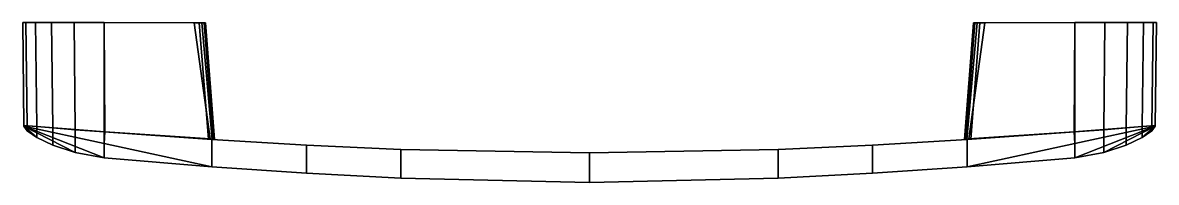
# Model space of a CAD drawing. Extents: x -90 to 91, y -26 to 0.
import ezdxf

# ---------------------------------------------------------------- set-up
doc = ezdxf.new("R2010")
doc.units = 0
doc.layers.add('METAL', color=144, linetype='CONTINUOUS')

msp = doc.modelspace()

# ---------------------------------------------------------------- meshes
at = {"layer": 'METAL'}
mesh = msp.add_polyface(dxfattribs=at)
corners = [(-90.5, 0, -5.45), (-90.5, 0, -5.45), (-90.5, 0, -5.45), (-90.31, -16.49, -5.5), (-90.31, -16.49, -5.5), (-89.99, 0, -1.42), (-89.99, 0, -1.42), (-89.8, -16.53, -1.47), (-88.45, 0, 1.85), (-88.45, 0, 1.85), (-88.26, -16.65, 1.8), (-85.88, 0, 4.18), (-85.88, 0, 4.18), (-85.69, -16.86, 4.13), (-82.29, 0, 5.58), (-82.29, 0, 5.58), (-82.1, -17.15, 5.53), (-77.48, 0, 6.05), (-77.48, 0, 6.05), (-77.48, 0, 6.05), (-77.48, -17.52, 6), (-77.48, -17.52, 6), (-77.47, 0, -5.45), (-77.47, 0, -5.45), (-77.47, 0, -5.45), (-77.37, -17.52, -5.5), (-63.06, -0.01, -5.5), (-63.06, -0.01, -5.5), (-62.3, -0.01, -3.12), (-62.3, -0.01, -3.12), (-61.86, -0.01, -5.34), (-61.86, -0.01, -5.34), (-61.86, -0.01, -5.34), (-61.5, -0.01, -4.07), (-61.5, -0.01, -4.07), (-61.5, -0.01, -4.07), (-61.29, -0.01, -4.91), (-61.29, -0.01, -4.91), (-61.29, -0.01, -4.91), (-60.82, -18.66, -3.2), (-60.54, -18.62, -5.5), (-60.2, -18.71, -5.45), (-60.2, -18.71, -5.45), (-60.03, -18.72, -4.17), (-60.03, -18.72, -4.17), (-59.82, -18.74, -5.01), (-59.82, -18.74, -5.01), (60.04, -18.74, -5.01), (60.04, -18.74, -5.01), (60.24, -18.72, -4.17), (60.24, -18.72, -4.17), (60.42, -18.71, -5.45), (60.42, -18.71, -5.45), (60.76, -18.62, -5.5), (61.04, -18.66, -3.2), (61.5, -0.01, -4.91), (61.5, -0.01, -4.91), (61.5, -0.01, -4.91), (61.71, -0.01, -4.07), (61.71, -0.01, -4.07), (61.71, -0.01, -4.07), (62.08, -0.01, -5.34), (62.08, -0.01, -5.34), (62.08, -0.01, -5.34), (62.52, -0.01, -3.12), (62.52, -0.01, -3.12), (63.28, -0.01, -5.5), (63.28, -0.01, -5.5), (77.59, -17.52, -5.5), (77.69, 0, -5.45), (77.69, 0, -5.45), (77.69, -17.52, 6), (77.69, -17.52, 6), (77.7, 0, 6.05), (77.7, 0, 6.05), (77.7, 0, 6.05), (82.32, -17.15, 5.53), (82.51, 0, 5.58), (82.51, 0, 5.58), (85.91, -16.86, 4.13), (86.1, 0, 4.18), (86.1, 0, 4.18), (88.47, -16.65, 1.8), (88.66, 0, 1.85), (88.66, 0, 1.85), (90.01, -16.53, -1.47), (90.2, 0, -1.42), (90.2, 0, -1.42), (90.53, -16.49, -5.5), (90.53, -16.49, -5.5), (90.72, 0, -5.45), (90.72, 0, -5.45), (90.72, 0, -5.45)]
mesh.append_faces([[corners[k] for k in face] for face in [(74, 77, 80, 80), (74, 80, 83, 86), (74, 86, 90, 69), (69, 66, 63, 57), (69, 57, 60, 65), (74, 69, 65, 65), (88, 68, 70, 91), (68, 53, 67, 70), (54, 71, 73, 64), (72, 76, 78, 75), (76, 79, 81, 78), (79, 82, 84, 81), (82, 85, 87, 84), (85, 89, 92, 87), (62, 67, 53, 52), (56, 61, 51, 48), (58, 55, 47, 49), (64, 59, 50, 54), (24, 2, 18, 18), (18, 2, 6, 9), (18, 9, 12, 15), (30, 27, 23, 36), (33, 36, 23, 28), (18, 28, 24, 24), (4, 1, 22, 25), (25, 22, 26, 40), (39, 29, 19, 21), (20, 17, 14, 16), (16, 14, 11, 13), (13, 11, 8, 10), (10, 8, 5, 7), (7, 5, 0, 3), (31, 41, 40, 26), (37, 45, 42, 32), (35, 44, 46, 38), (29, 39, 43, 34)]])
mesh = msp.add_polyface(dxfattribs=at)
corners = [(-90.31, -16.61, -5.5), (-90.31, -16.61, -5.5), (-90.31, -16.61, -5.5), (-90.31, -16.49, -5.5), (-90.31, -16.49, -5.5), (-89.8, -17.31, -1.47), (-89.8, -17.31, -1.47), (-89.8, -16.53, -1.47), (-88.26, -18.41, 1.8), (-88.26, -18.41, 1.8), (-88.26, -16.65, 1.8), (-85.69, -19.64, 4.13), (-85.69, -19.64, 4.13), (-85.69, -16.86, 4.13), (-82.1, -20.78, 5.53), (-82.1, -20.78, 5.53), (-82.1, -17.15, 5.53), (-77.48, -19.35, -5.5), (-77.48, -19.35, -5.5), (-77.48, -21.65, 6), (-77.48, -21.65, 6), (-77.48, -17.52, 6), (-77.48, -17.52, 6), (-77.37, -17.52, -5.5), (-60.24, -23.11, -5.5), (-60.24, -23.11, -5.5), (-60.24, -18.71, -5.5), (-60.24, -18.71, -5.5), (-60.24, -23.11, 6), (-60.24, -23.11, 6), (-60.24, -18.71, 6), (-60.24, -18.71, 6), (-45.15, -24.12, -5.5), (-45.15, -24.12, -5.5), (-45.15, -19.61, -5.5), (-45.15, -19.61, -5.5), (-45.15, -24.12, 6), (-45.15, -24.12, 6), (-45.15, -19.61, 6), (-45.15, -19.61, 6), (-30.05, -24.93, -5.5), (-30.05, -24.93, -5.5), (-30.05, -20.3, -5.5), (-30.05, -20.3, -5.5), (-30.05, -24.93, 6), (-30.05, -24.93, 6), (-30.05, -20.3, 6), (-30.05, -20.3, 6), (0.11, -25.59, -5.5), (0.11, -25.59, -5.5), (0.11, -20.86, -5.5), (0.11, -20.86, -5.5), (0.11, -25.59, 6), (0.11, -25.59, 6), (0.11, -20.86, 6), (0.11, -20.86, 6), (30.27, -24.93, -5.5), (30.27, -24.93, -5.5), (30.27, -20.3, -5.5), (30.27, -20.3, -5.5), (30.27, -24.93, 6), (30.27, -24.93, 6), (30.27, -20.3, 6), (30.27, -20.3, 6), (45.36, -24.12, -5.5), (45.36, -24.12, -5.5), (45.36, -19.61, -5.5), (45.36, -19.61, -5.5), (45.36, -24.12, 6), (45.36, -24.12, 6), (45.36, -19.61, 6), (45.36, -19.61, 6), (60.46, -23.11, -5.5), (60.46, -23.11, -5.5), (60.46, -18.71, -5.5), (60.46, -18.71, -5.5), (60.46, -23.11, 6), (60.46, -23.11, 6), (60.46, -18.71, 6), (60.46, -18.71, 6), (77.59, -17.52, -5.5), (77.69, -19.35, -5.5), (77.69, -19.35, -5.5), (77.69, -21.65, 6), (77.69, -21.65, 6), (77.69, -21.65, 6), (77.69, -17.52, 6), (77.69, -17.52, 6), (82.32, -20.78, 5.53), (82.32, -20.78, 5.53), (82.32, -17.15, 5.53), (85.91, -19.64, 4.13), (85.91, -19.64, 4.13), (85.91, -16.86, 4.13), (88.47, -18.41, 1.8), (88.47, -18.41, 1.8), (88.47, -16.65, 1.8), (90.01, -17.31, -1.47), (90.01, -17.31, -1.47), (90.01, -16.53, -1.47), (90.53, -16.61, -5.5), (90.53, -16.61, -5.5), (90.53, -16.61, -5.5), (90.53, -16.49, -5.5), (90.53, -16.49, -5.5)]
mesh.append_faces([[corners[k] for k in face] for face in [(51, 55, 62, 58), (53, 49, 57, 61), (54, 52, 60, 63), (78, 86, 74, 74), (70, 66, 58, 62), (73, 85, 77, 77), (65, 69, 61, 57), (83, 87, 79, 76), (68, 71, 63, 60), (75, 80, 81, 72), (59, 67, 64, 56), (101, 97, 94, 94), (101, 94, 91, 89), (101, 89, 85, 84), (82, 101, 85, 85), (80, 103, 100, 81), (78, 74, 66, 70), (73, 77, 69, 65), (76, 79, 71, 68), (67, 75, 72, 64), (90, 87, 83, 88), (93, 90, 88, 92), (96, 93, 92, 95), (99, 96, 95, 98), (104, 99, 98, 102), (73, 82, 85, 85), (50, 59, 56, 48), (51, 43, 47, 55), (53, 44, 40, 49), (54, 46, 45, 52), (31, 27, 22, 22), (39, 47, 43, 35), (24, 28, 19, 19), (32, 40, 44, 36), (20, 29, 30, 21), (37, 45, 46, 38), (26, 25, 18, 23), (42, 41, 33, 34), (6, 1, 9, 9), (12, 9, 1, 14), (14, 1, 19, 19), (17, 19, 1, 1), (23, 18, 2, 4), (31, 39, 35, 27), (24, 32, 36, 28), (29, 37, 38, 30), (34, 33, 25, 26), (16, 15, 20, 21), (13, 11, 15, 16), (10, 8, 11, 13), (7, 5, 8, 10), (3, 0, 5, 7), (24, 19, 17, 17), (50, 48, 41, 42)]])

doc.saveas('drawing.dxf')
